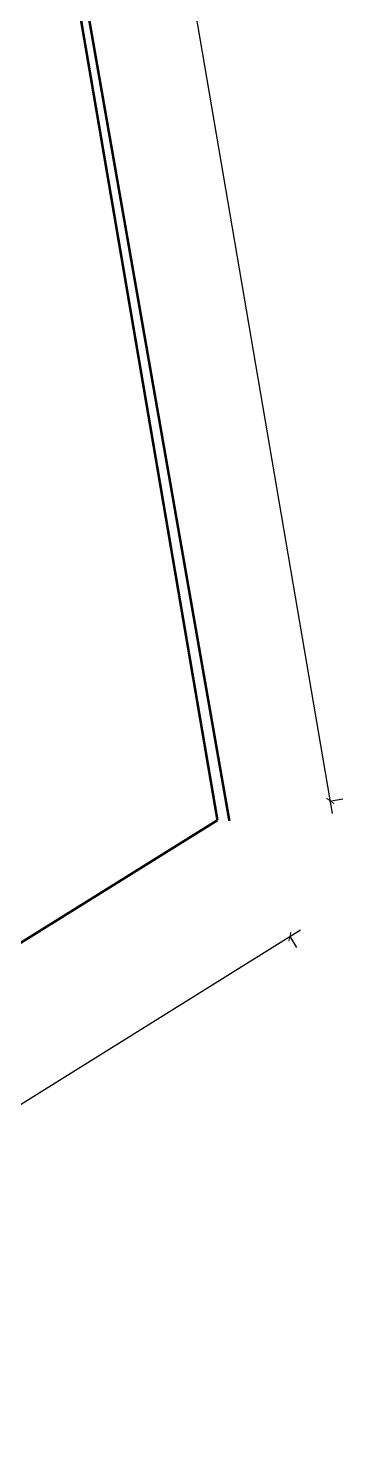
# Model space of a CAD drawing. Extents: x 250879 to 348495, y -51522 to -9360.
# Drawn here: x 295103 to 295475, y -23919 to -22253 of the extents above; entities that cross this region are included whole.
import ezdxf

# ---------------------------------------------------------------- set-up
doc = ezdxf.new("R2010")
doc.units = 0
doc.layers.get('0').update_dxf_attribs({"linetype": 'CONTINUOUS'})
doc.layers.get('DEFPOINTS').update_dxf_attribs({"color": 9, "linetype": 'CONTINUOUS'})
doc.layers.add('WALL', color=7, linetype='CONTINUOUS')
doc.styles.get("Standard").update_dxf_attribs({"font": 'sanss___.ttf', "height": 15})
doc.dimstyles.new('STANDARD$0', dxfattribs={"dimscale": 0, "dimtxt": 12, "dimasz": 8, "dimexe": 15, "dimexo": 0.0625, "dimgap": 2, "dimtad": 1, "dimdec": 0, "dimzin": 0, "dimdsep": 46, "dimtxsty": 'Standard', "dimblk1": 'ARCHTICK', "dimblk2": 'ARCHTICK', "dimsah": 1, "dimcen": 0.09, "dimdle": 15, "dimclrd": 3, "dimclre": 3, "dimclrt": 3, "dimazin": 0, "dimtfac": 1, "dimtdec": 0, "dimtofl": 0, "dimtmove": 1, "dimatfit": 3, "dimldrblk": 'ARCHTICK', "dimfxl": 1.0455, "dimfxlon": 1, "dimtolj": 1, "dimtzin": 0, "dimarcsym": 0})

# ---------------------------------------------------------------- blocks, each defined once
blk = doc.blocks.new('_ARCHTICK')
at = {"color": 0, "linetype": 'ByBlock', "const_width": 0.15}
blk.add_lwpolyline([(-0.5, -0.5), (0.5, 0.5)], dxfattribs=at)
blk = doc.blocks.new('*D21')
at = {"layer": 'DEFPOINTS', "color": 0, "linetype": 'Continuous', "transparency": 16777216}
for p in [(159766.8, -32812.9), (159633.4, -32835.7), (160167.5, -35966.3)]:
    blk.add_point(p, dxfattribs=at)
at = {"layer": 'WALL', "color": 3, "linetype": 'Continuous', "lineweight": -2, "transparency": 16777216}
for p, q in [((160303.4, -35958.3), (159764.3, -32798.1)), ((159765.8, -32813.1), (159781.6, -32810.4)), ((160299.9, -35943.7), (160315.7, -35941))]:
    blk.add_line(p, q, dxfattribs=at)
at = {"layer": 'WALL', "color": 3, "linetype": 'Continuous', "lineweight": -2, "transparency": 16777216, "xscale": 8, "yscale": 8, "zscale": 8}
for p, rotation in [((159766.8, -32812.9), 99.68081920431923), ((160300.9, -35943.5), 279.6808192043192)]:
    blk.add_blockref('_ARCHTICK', p, dxfattribs=dict(at, rotation=rotation))
at = {"layer": 'WALL', "color": 3, "linetype": 'Continuous', "transparency": 16777216, "insert": (160043.5, -34376.6), "char_height": 15, "attachment_point": 5, "rotation": 279.6808}
blk.add_mtext('\\A1;3176', dxfattribs=at)
blk = doc.blocks.new('*D25')
at = {"layer": 'DEFPOINTS', "color": 0, "linetype": 'Continuous', "transparency": 16777216}
for p in [(160167.5, -35966.3), (160253.1, -36103.8), (159235.4, -36546.7)]:
    blk.add_point(p, dxfattribs=at)
at = {"layer": 'WALL', "color": 3, "linetype": 'Continuous', "lineweight": -2, "transparency": 16777216}
for p, q in [((159308.3, -36692.1), (160265.8, -36095.8)), ((160252.5, -36102.9), (160261, -36116.5)), ((159320.5, -36683.3), (159329, -36696.9))]:
    blk.add_line(p, q, dxfattribs=at)
at = {"layer": 'WALL', "color": 3, "linetype": 'Continuous', "lineweight": -2, "transparency": 16777216, "xscale": 8, "yscale": 8, "zscale": 8}
for p, rotation in [((160253.1, -36103.8), 31.91311431411811), ((159321, -36684.2), 211.9131143141181)]:
    blk.add_blockref('_ARCHTICK', p, dxfattribs=dict(at, rotation=rotation))
at = {"layer": 'WALL', "color": 3, "linetype": 'Continuous', "transparency": 16777216, "insert": (159781.9, -36385.7), "char_height": 15, "attachment_point": 5, "rotation": 31.9131}
blk.add_mtext('\\A1;1098', dxfattribs=at)
blk = doc.blocks.new('site77')
at = {"layer": 'WALL', "linetype": 'Continuous', "const_width": 3}
for points in [[(159633.4, -32835.7), (160181.6, -35967.1)], [(159633.4, -32835.7), (160167.5, -35966.3)], [(159235.4, -36546.7), (160167.5, -35966.3)]]:
    blk.add_lwpolyline(points, dxfattribs=at)
at = {"layer": 'WALL', "linetype": 'Continuous'}
for p1, p2, distance, picture, middle in [((160167.5, -35966.3), (159633.4, -32835.7), -135.4, '*D21', (160043.5, -34376.6)), ((159235.4, -36546.7), (160167.5, -35966.3), -162, '*D25', (159781.9, -36385.7))]:
    dim = blk.add_aligned_dim(p1=p1, p2=p2, distance=distance, dimstyle='STANDARD$0', override={"dimscale": 1}, dxfattribs=at)
    dim.commit()
    dim.dimension.update_dxf_attribs({"geometry": picture, "text_midpoint": middle})

msp = doc.modelspace()

# ---------------------------------------------------------------- block references
at = {"layer": 'WALL', "linetype": 'Continuous'}
msp.add_blockref('site77', (135158.9207, 12778.02515), dxfattribs=at)

doc.saveas('drawing.dxf')
